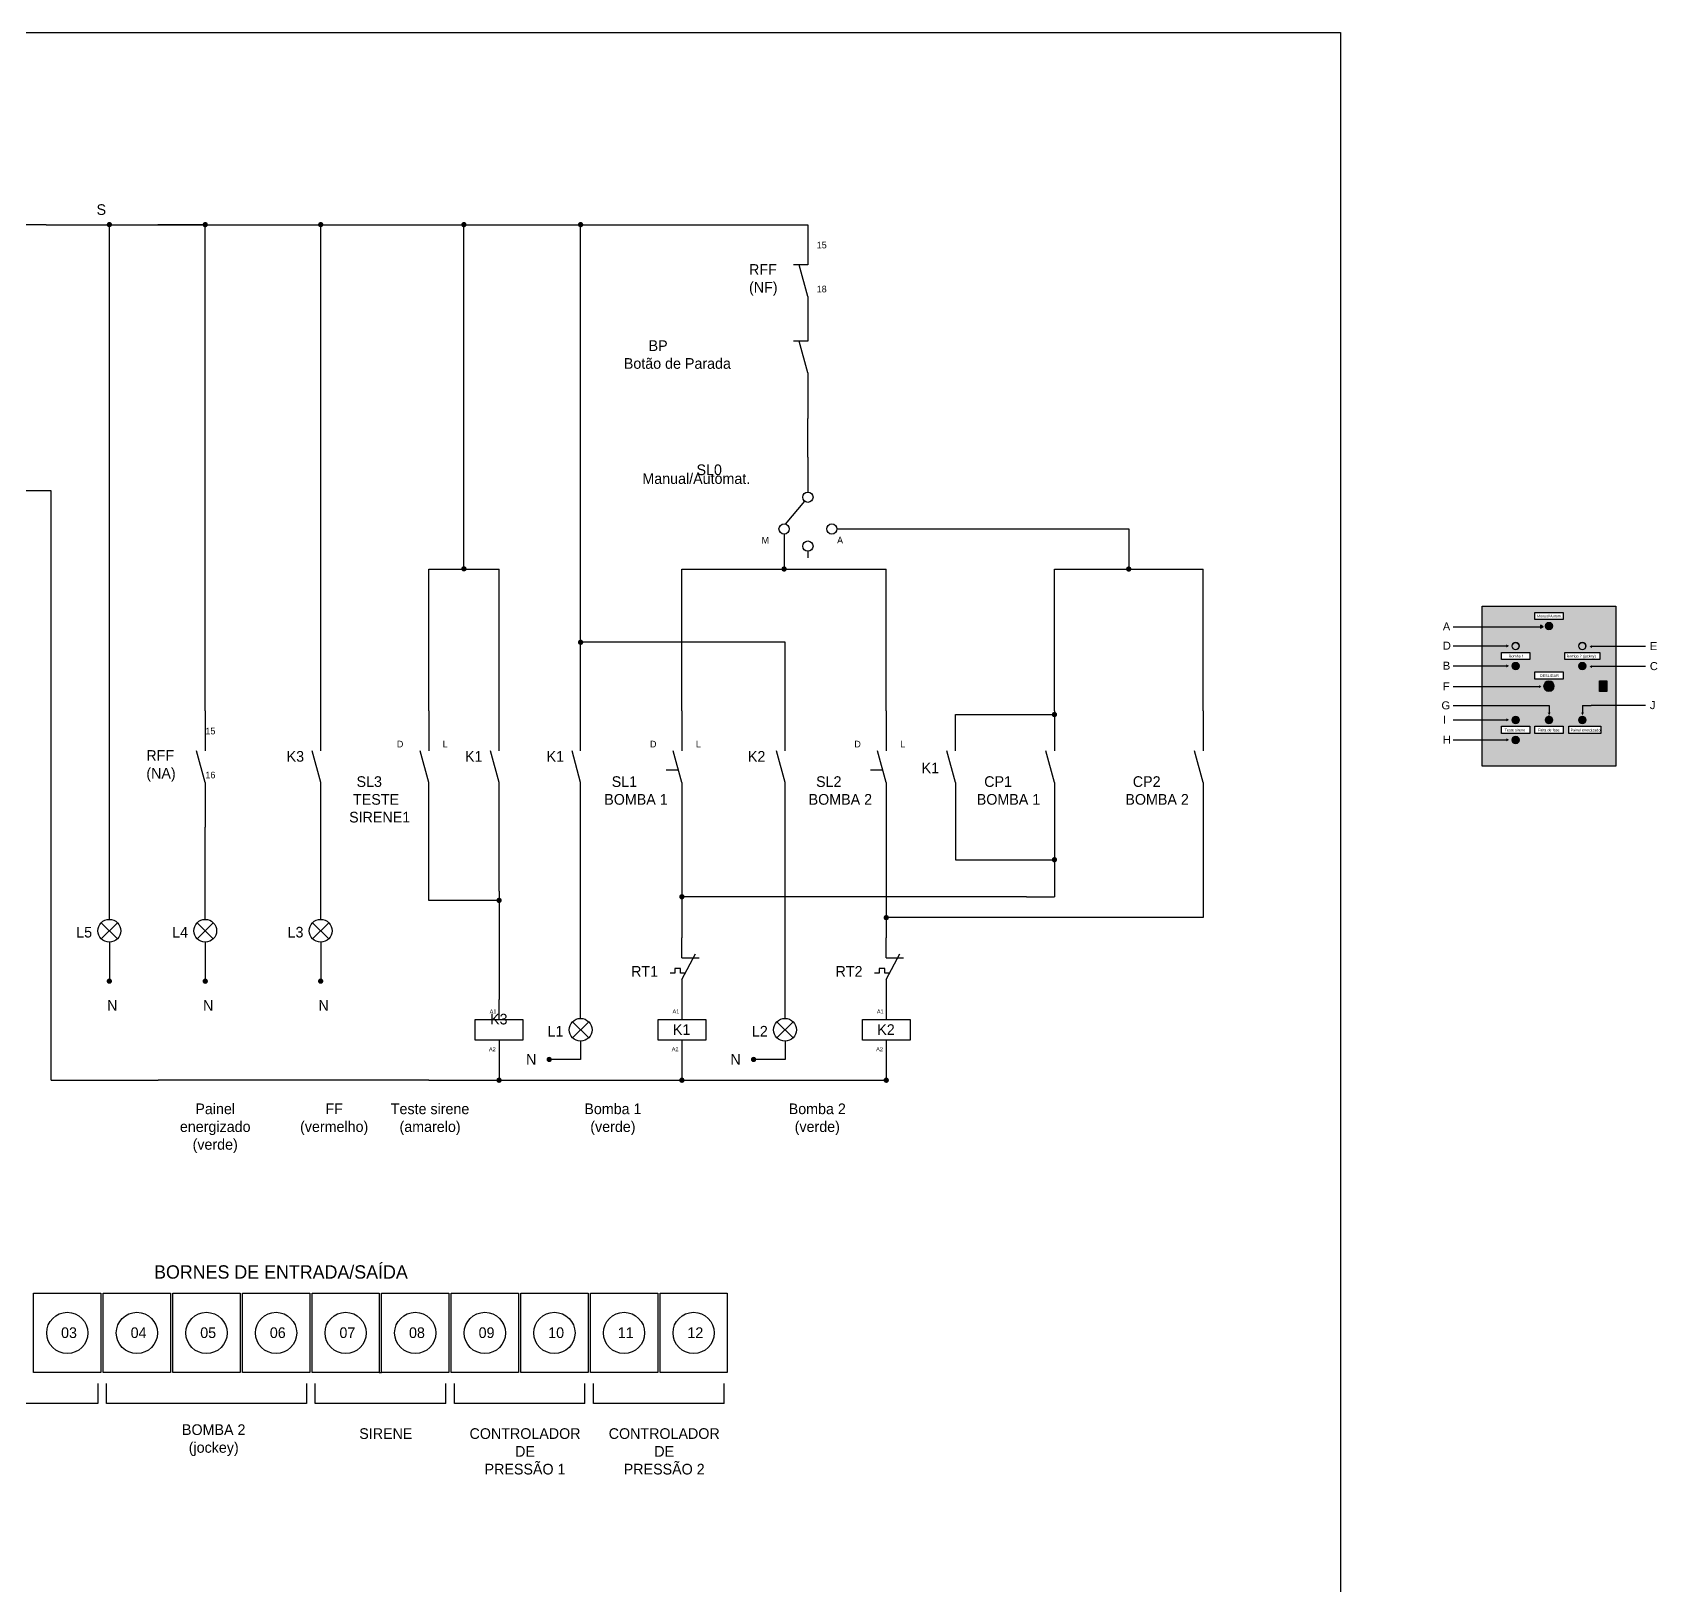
# Model space of a CAD drawing. Header units: millimetres. Extents: x 875 to 3370, y -44 to 1144.
# Drawn here: x 1224 to 1833, y 562 to 1144 of the extents above; entities that cross this region are included whole.
import ezdxf

# ---------------------------------------------------------------- set-up
doc = ezdxf.new("R2010")
doc.units = ezdxf.units.MM
doc.header["$LTSCALE"] = 0.1
doc.linetypes.add('ACAD_ISO03W100', pattern=[30, 12, -18])
doc.layers.add('Layer1', color=1, linetype='Continuous')
doc.layers.add('Layer2', color=5, linetype='Continuous')

msp = doc.modelspace()

# ---------------------------------------------------------------- hatches: boundary and pattern name
h = msp.add_hatch(color=256)
edge = h.paths.add_edge_path()
edge.add_arc((1253.13, 1072.21), 1, 0, 360)
h = msp.add_hatch(color=256)
edge = h.paths.add_edge_path()
edge.add_arc((1289.08, 1072.21), 1, 0, 360)
h = msp.add_hatch(color=256)
edge = h.paths.add_edge_path()
edge.add_arc((1332.35, 1072.21), 1, 0, 360)
h = msp.add_hatch(color=256)
edge = h.paths.add_edge_path()
edge.add_arc((1386.04, 1072.21), 1, 0, 360)
h = msp.add_hatch(color=256)
edge = h.paths.add_edge_path()
edge.add_arc((1429.79, 1072.21), 1, 0, 360)
h = msp.add_hatch(color=256)
edge = h.paths.add_edge_path()
edge.add_arc((1386.04, 943.2), 1, 0, 360)
h = msp.add_hatch(color=256)
edge = h.paths.add_edge_path()
edge.add_arc((1506.05, 943.13), 1, 0, 360)
h = msp.add_hatch(color=256)
edge = h.paths.add_edge_path()
edge.add_arc((1635.24, 943.13), 1, 0, 360)
h = msp.add_hatch(color=31)
h.dxf.hatch_style = 1
h.paths.add_polyline_path([(1767.78, 929.24), (1767.78, 869.24), (1817.78, 869.24), (1817.78, 929.24)])
h.paths.add_polyline_path([(1791.38, 921.74, -1), (1794.18, 921.74, -1)], flags=16)
h.paths.add_polyline_path([(1792.47, 922.49), (1792.32, 922.34), (1792.05, 922.61, -0.388638)], flags=0)
h.paths.add_polyline_path([(1791.97, 922.55, -0.896421), (1793.74, 921.12, -1.150132), (1793.39, 920.77, -0.879266)], flags=0)
h.paths.add_polyline_path([(1798.06, 924.17), (1787.51, 924.17), (1787.51, 926.88), (1798.06, 926.88)], flags=16)
h.paths.add_polyline_path([(1792.54, 922.39, 0.065775), (1793.39, 921.4, 0.691449)], flags=0)
h.paths.add_polyline_path([(1792.12, 921.98, -0.065775), (1793.11, 921.12, -0.691449)], flags=0)
h.paths.add_polyline_path([(1806.72, 914.24, -1), (1803.84, 914.24, -1)], flags=16)
h.paths.add_polyline_path([(1806.53, 914.24, -1), (1804.03, 914.24, -1)], flags=0)
h.paths.add_polyline_path([(1798.71, 911.88), (1811.85, 911.88), (1811.85, 909.17), (1798.71, 909.17)], flags=16)
h.paths.add_polyline_path([(1806.68, 906.74, -1), (1803.88, 906.74, -1)], flags=16)
h.paths.add_polyline_path([(1804.97, 907.49), (1804.82, 907.34), (1804.55, 907.61, -0.388638)], flags=0)
h.paths.add_polyline_path([(1804.47, 907.55, -0.896421), (1806.24, 906.12, -1.150132), (1805.89, 905.77, -0.879266)], flags=0)
h.paths.add_polyline_path([(1805.61, 906.12, -0.691449), (1804.62, 906.98, -0.065775)], flags=0)
h.paths.add_polyline_path([(1805.89, 906.4, 0.691449), (1805.04, 907.39, 0.065775)], flags=0)
h.paths.add_polyline_path([(1798.06, 904.56), (1798.06, 901.86), (1787.51, 901.86), (1787.51, 904.56)], flags=16)
h.paths.add_polyline_path([(1785.56, 911.88), (1785.56, 909.17), (1775.01, 909.17), (1775.01, 911.88)], flags=16)
h.paths.add_polyline_path([(1778.84, 914.24, -1), (1781.72, 914.24, -1)], flags=16)
h.paths.add_polyline_path([(1779.03, 914.24, -1), (1781.53, 914.24, -1)], flags=0)
h.paths.add_polyline_path([(1794.78, 899.24, -1), (1790.78, 899.24, -1)], flags=16)
h.paths.add_polyline_path([(1793.75, 899.24, -1), (1791.8, 899.24, -1)], flags=0)
h.paths.add_polyline_path([(1794.09, 899.74, -0.179234), (1794.11, 898.76), (1794.22, 898.72), (1793.51, 898.21, 0.326933), (1793.98, 899.63)], flags=0)
h.paths.add_polyline_path([(1781.68, 906.74, -1), (1778.88, 906.74, -1)], flags=16)
h.paths.add_polyline_path([(1779.97, 907.49), (1779.82, 907.34), (1779.55, 907.61, -0.388638)], flags=0)
h.paths.add_polyline_path([(1781.24, 906.12, 0.879266), (1779.47, 907.55, 0.896421), (1780.89, 905.77, 1.150132)], flags=0)
h.paths.add_polyline_path([(1780.04, 907.39, 0.065775), (1780.89, 906.4, 0.691449)], flags=0)
h.paths.add_polyline_path([(1811.68, 901.24), (1814.48, 901.24), (1814.48, 897.24), (1811.68, 897.24)], flags=16)
h.paths.add_polyline_path([(1779.62, 906.98, 0.691449), (1780.61, 906.12, 0.065775)], flags=0)
h.paths.add_polyline_path([(1812.97, 899.6), (1813.18, 899.6), (1813.18, 898.87), (1812.97, 898.87)], flags=0)
h.paths.add_polyline_path([(1794.22, 886.54, -1), (1791.34, 886.54, -1)], flags=16)
h.paths.add_polyline_path([(1806.72, 886.54, -1), (1803.84, 886.54, -1)], flags=16)
h.paths.add_polyline_path([(1794.03, 886.54, -1), (1791.53, 886.54, -1)], flags=0)
h.paths.add_polyline_path([(1806.53, 886.54, -1), (1804.03, 886.54, -1)], flags=0)
h.paths.add_polyline_path([(1798.06, 884.18), (1798.06, 881.47), (1787.51, 881.47), (1787.51, 884.18)], flags=16)
h.paths.add_polyline_path([(1800.19, 884.18), (1812.18, 884.18), (1812.18, 881.47), (1800.19, 881.47)], flags=16)
h.paths.add_polyline_path([(1781.72, 886.54, -1), (1778.84, 886.54, -1)], flags=16)
h.paths.add_polyline_path([(1781.53, 886.54, -1), (1779.03, 886.54, -1)], flags=0)
h.paths.add_polyline_path([(1785.56, 884.18), (1785.56, 881.47), (1775.01, 881.47), (1775.01, 884.18)], flags=16)
h.paths.add_polyline_path([(1781.68, 879.04, -1), (1778.88, 879.04, -1)], flags=16)
h.paths.add_polyline_path([(1779.97, 879.79), (1779.82, 879.64), (1779.55, 879.91, -0.388638)], flags=0)
h.paths.add_polyline_path([(1781.24, 878.42, -1.150132), (1780.89, 878.07, -0.879266), (1779.47, 879.85, -0.896421)], flags=0)
h.paths.add_polyline_path([(1780.89, 878.7, 0.691449), (1780.04, 879.69, 0.065775)], flags=0)
h.paths.add_polyline_path([(1780.61, 878.42, 0.065775), (1779.62, 879.28, 0.691449)], flags=0)
h.paths.add_polyline_path([(1800.53, 881.64), (1812.21, 881.64), (1812.21, 884.02), (1800.53, 884.02)], flags=24)
h.paths.add_polyline_path([(1788.34, 881.63), (1796.92, 881.63), (1796.92, 884), (1788.34, 884)], flags=8)
h.paths.add_polyline_path([(1789.04, 902.01), (1796.6, 902.01), (1796.6, 904.38), (1789.04, 904.38)], flags=8)
h.paths.add_polyline_path([(1777.42, 909.34), (1783.51, 909.34), (1783.51, 911.71), (1777.42, 911.71)], flags=8)
h.paths.add_polyline_path([(1799.1, 909.3), (1812.16, 909.3), (1812.16, 911.68), (1799.1, 911.68)], flags=24)
h.paths.add_polyline_path([(1775.89, 881.64), (1784.08, 881.64), (1784.08, 884.02), (1775.89, 884.02)], flags=8)
h.paths.add_polyline_path([(1787.89, 924.34), (1797.79, 924.34), (1797.79, 926.72), (1787.89, 926.72)], flags=8)
h = msp.add_hatch(color=31)
h.dxf.hatch_style = 1
h.paths.add_polyline_path([(1817.78, 929.24), (1767.78, 929.24), (1767.78, 869.24), (1817.78, 869.24)])
h.paths.add_polyline_path([(1798.71, 909.17), (1811.85, 909.17), (1811.85, 911.88), (1798.71, 911.88)], flags=16)
h.paths.add_polyline_path([(1803.88, 906.74, -1), (1806.68, 906.74, -1)], flags=16)
h.paths.add_polyline_path([(1803.83, 914.24, -1), (1806.73, 914.24, -1)], flags=16)
h.paths.add_polyline_path([(1803.84, 914.24, -1), (1806.72, 914.24, -1)], flags=0)
h.paths.add_polyline_path([(1804.97, 907.49), (1804.82, 907.34), (1804.55, 907.61, -0.388638)], flags=0)
h.paths.add_polyline_path([(1806.24, 906.12, 0.879266), (1804.47, 907.55, 0.896421), (1805.89, 905.77, 1.150132)], flags=0)
h.paths.add_polyline_path([(1804.03, 914.24, -1), (1806.53, 914.24, -1)], flags=0)
h.paths.add_polyline_path([(1805.04, 907.39, 0.065775), (1805.89, 906.4, 0.691449)], flags=0)
h.paths.add_polyline_path([(1804.62, 906.98, 0.691449), (1805.61, 906.12, 0.065775)], flags=0)
h.paths.add_polyline_path([(1811.68, 901.24), (1814.48, 901.24), (1814.48, 897.24), (1811.68, 897.24)], flags=16)
h.paths.add_polyline_path([(1812.97, 899.6), (1813.18, 899.6), (1813.18, 898.87), (1812.97, 898.87)], flags=0)
h.paths.add_polyline_path([(1798.06, 904.56), (1798.06, 901.86), (1787.51, 901.86), (1787.51, 904.56)], flags=16)
h.paths.add_polyline_path([(1798.06, 924.17), (1787.51, 924.17), (1787.51, 926.88), (1798.06, 926.88)], flags=16)
h.paths.add_polyline_path([(1794.78, 899.24, -1), (1790.78, 899.24, -1)], flags=16)
h.paths.add_polyline_path([(1794.09, 899.74, -0.179234), (1794.11, 898.76), (1794.22, 898.72), (1793.51, 898.21, 0.326933), (1793.98, 899.63)], flags=0)
h.paths.add_polyline_path([(1791.38, 921.74, -1), (1794.18, 921.74, -1)], flags=16)
h.paths.add_polyline_path([(1792.47, 922.49), (1792.32, 922.34), (1792.05, 922.61, -0.388638)], flags=0)
h.paths.add_polyline_path([(1791.97, 922.55, -0.896421), (1793.74, 921.12, -1.150132), (1793.39, 920.77, -0.879266)], flags=0)
h.paths.add_polyline_path([(1791.8, 899.24, -1), (1793.75, 899.24, -1)], flags=0)
h.paths.add_polyline_path([(1792.54, 922.39, 0.065775), (1793.39, 921.4, 0.691449)], flags=0)
h.paths.add_polyline_path([(1792.12, 921.98, -0.065775), (1793.11, 921.12, -0.691449)], flags=0)
h.paths.add_polyline_path([(1806.73, 886.54, -1), (1803.83, 886.54, -1)], flags=16)
h.paths.add_polyline_path([(1806.72, 886.54, -1), (1803.84, 886.54, -1)], flags=0)
h.paths.add_polyline_path([(1806.53, 886.54, -1), (1804.03, 886.54, -1)], flags=0)
h.paths.add_polyline_path([(1790.59, 921.49), (1789.58, 920.9), (1789.58, 922.07)], flags=16)
h.paths.add_polyline_path([(1812.18, 884.18), (1812.18, 881.47), (1800.19, 881.47), (1800.19, 884.18)], flags=16)
h.paths.add_polyline_path([(1785.56, 909.17), (1775.01, 909.17), (1775.01, 911.88), (1785.56, 911.88)], flags=16)
h.paths.add_polyline_path([(1794.23, 886.54, -1), (1791.33, 886.54, -1)], flags=16)
h.paths.add_polyline_path([(1794.22, 886.54, -1), (1791.34, 886.54, -1)], flags=0)
h.paths.add_polyline_path([(1794.03, 886.54, -1), (1791.53, 886.54, -1)], flags=0)
h.paths.add_polyline_path([(1798.06, 884.18), (1798.06, 881.47), (1787.51, 881.47), (1787.51, 884.18)], flags=16)
h.paths.add_polyline_path([(1778.88, 906.74, -1), (1781.68, 906.74, -1)], flags=16)
h.paths.add_polyline_path([(1778.83, 914.24, -1), (1781.73, 914.24, -1)], flags=16)
h.paths.add_polyline_path([(1778.84, 914.24, -1), (1781.72, 914.24, -1)], flags=0)
h.paths.add_polyline_path([(1779.03, 914.24, -1), (1781.53, 914.24, -1)], flags=0)
h.paths.add_polyline_path([(1779.97, 907.49), (1779.82, 907.34), (1779.55, 907.61, -0.388638)], flags=0)
h.paths.add_polyline_path([(1779.47, 907.55, -0.896421), (1781.24, 906.12, -1.150132), (1780.89, 905.77, -0.879266)], flags=0)
h.paths.add_polyline_path([(1780.04, 907.39, -0.691449), (1780.89, 906.4, -0.065775)], flags=0)
h.paths.add_polyline_path([(1779.62, 906.98, -0.065775), (1780.61, 906.12, -0.691449)], flags=0)
h.paths.add_polyline_path([(1785.56, 884.18), (1785.56, 881.47), (1775.01, 881.47), (1775.01, 884.18)], flags=16)
h.paths.add_polyline_path([(1781.73, 886.54, -1), (1778.83, 886.54, -1)], flags=16)
h.paths.add_polyline_path([(1781.72, 886.54, -1), (1778.84, 886.54, -1)], flags=0)
h.paths.add_polyline_path([(1781.53, 886.54, -1), (1779.03, 886.54, -1)], flags=0)
h.paths.add_polyline_path([(1781.68, 879.04, -1), (1778.88, 879.04, -1)], flags=16)
h.paths.add_polyline_path([(1779.97, 879.79), (1779.82, 879.64), (1779.55, 879.91, -0.388638)], flags=0)
h.paths.add_polyline_path([(1781.24, 878.42, 0.879266), (1779.47, 879.85, 0.896421), (1780.89, 878.07, 1.150132)], flags=0)
h.paths.add_polyline_path([(1780.89, 878.7, 0.691449), (1780.04, 879.69, 0.065775)], flags=0)
h.paths.add_polyline_path([(1780.61, 878.42, 0.065775), (1779.62, 879.28, 0.691449)], flags=0)
h = msp.add_hatch(color=256)
h.dxf.hatch_style = 1
h.paths.add_polyline_path([(1789.58, 922.07), (1789.58, 920.9), (1790.59, 921.49)])
h = msp.add_hatch(color=256)
h.dxf.hatch_style = 1
h.paths.add_polyline_path([(1791.38, 921.74, 0.668179), (1793.77, 920.75, -0.452525), (1793.39, 920.77, -0.896421), (1791.97, 922.55, -0.896421), (1793.74, 921.12, -0.452525), (1793.77, 920.75, 0.198912), (1794.18, 921.74, 1)])
h = msp.add_hatch(color=253)
h.dxf.hatch_style = 1
h.paths.add_polyline_path([(1792.54, 922.39, 0.065775), (1793.39, 921.4, 0.691449)], flags=17)
h.paths.add_polyline_path([(1792.47, 922.49), (1792.32, 922.34), (1792.18, 922.19), (1792.03, 922.04, -0.0939), (1793.39, 920.77, 1.162299), (1793.74, 921.12, -0.0939)])
h.paths.add_polyline_path([(1791.97, 922.55, -0.414214), (1792.11, 922.55), (1792.32, 922.34), (1792.47, 922.49, 0.481656)], flags=17)
h.paths.add_polyline_path([(1791.97, 922.4, -0.414214), (1791.97, 922.55, 0.481656), (1792.03, 922.04), (1792.18, 922.19)], flags=17)
h.paths.add_polyline_path([(1792.12, 921.98, 0.005715), (1792.03, 922.04, -0.481656), (1791.97, 922.55, 0.896399), (1793.39, 920.77, 0.022494), (1793.11, 921.12, -0.691449)])
h.paths.add_polyline_path([(1791.97, 922.55, -0.481656), (1792.47, 922.49, 0.005715), (1792.54, 922.39, -0.691449), (1793.39, 921.4, 0.022494), (1793.74, 921.12, 0.896399)])
h = msp.add_hatch(color=253)
h.dxf.hatch_style = 1
h.paths.add_polyline_path([(1792.12, 921.98, 0.691449), (1793.11, 921.12, 0.065775)])
h = msp.add_hatch(color=256)
edge = h.paths.add_edge_path()
edge.add_arc((1429.79, 915.65), 1, 0, 360)
h = msp.add_hatch(color=256)
h.dxf.hatch_style = 1
h.paths.add_polyline_path([(1776.82, 914.87), (1776.82, 913.71), (1777.83, 914.29)])
h = msp.add_hatch(color=256)
h.dxf.hatch_style = 1
h.paths.add_polyline_path([(1804.03, 914.24, -1), (1806.53, 914.24, -0.414214), (1805.28, 912.99), (1805.28, 912.8, 0.414214), (1806.72, 914.24, 1), (1803.84, 914.24, 0.414214), (1805.28, 912.8), (1805.28, 912.99, -0.414214)])
h.paths.add_polyline_path([(1781.72, 914.24), (1781.53, 914.24, -0.414214), (1780.28, 912.99), (1780.28, 912.8, 0.414214)])
h.paths.add_polyline_path([(1778.84, 914.24), (1779.03, 914.24, -1), (1781.53, 914.24), (1781.72, 914.24, 1)])
h.paths.add_polyline_path([(1779.03, 914.24), (1778.84, 914.24, 0.414214), (1780.28, 912.8), (1780.28, 912.99, -0.414214)])
h = msp.add_hatch(color=92)
h.dxf.hatch_style = 1
h.paths.add_polyline_path([(1781.53, 914.24, 1), (1779.03, 914.24, 1)])
h.paths.add_polyline_path([(1806.53, 914.24, 1), (1804.03, 914.24, 1)])
h = msp.add_hatch(color=256)
h.dxf.hatch_style = 1
h.paths.add_polyline_path([(1803.84, 914.24), (1804.03, 914.24, -1), (1806.53, 914.24), (1806.72, 914.24, 1)])
h = msp.add_hatch(color=256)
h.dxf.hatch_style = 1
h.paths.add_polyline_path([(1808.96, 914.63), (1808.96, 913.46), (1807.95, 914.05)])
h = msp.add_hatch(color=256)
h.dxf.hatch_style = 1
h.paths.add_polyline_path([(1778.88, 906.74, 0.668179), (1781.27, 905.75, -0.452525), (1780.89, 905.77, -0.896421), (1779.47, 907.55, -0.896421), (1781.24, 906.12, -0.452525), (1781.27, 905.75, 0.198912), (1781.68, 906.74, 1)])
h = msp.add_hatch(color=253)
h.dxf.hatch_style = 1
h.paths.add_polyline_path([(1780.04, 907.39, 0.065775), (1780.89, 906.4, 0.691449)], flags=17)
h.paths.add_polyline_path([(1779.97, 907.49), (1779.82, 907.34), (1779.68, 907.19), (1779.53, 907.04, -0.0939), (1780.89, 905.77, 1.162299), (1781.24, 906.12, -0.0939)])
h.paths.add_polyline_path([(1779.47, 907.55, -0.414214), (1779.61, 907.55), (1779.82, 907.34), (1779.97, 907.49, 0.481656)], flags=17)
h.paths.add_polyline_path([(1779.47, 907.4, -0.414214), (1779.47, 907.55, 0.481656), (1779.53, 907.04), (1779.68, 907.19)], flags=17)
h.paths.add_polyline_path([(1779.62, 906.98, 0.005715), (1779.53, 907.04, -0.481656), (1779.47, 907.55, 0.896399), (1780.89, 905.77, 0.022494), (1780.61, 906.12, -0.691449)])
h.paths.add_polyline_path([(1779.47, 907.55, -0.481656), (1779.97, 907.49, 0.005715), (1780.04, 907.39, -0.691449), (1780.89, 906.4, 0.022494), (1781.24, 906.12, 0.896399)])
h = msp.add_hatch(color=256)
h.dxf.hatch_style = 1
h.paths.add_polyline_path([(1803.88, 906.74, 0.668179), (1806.27, 905.75, -0.452525), (1805.89, 905.77, -0.896421), (1804.47, 907.55, -0.896421), (1806.24, 906.12, -0.452525), (1806.27, 905.75, 0.198912), (1806.68, 906.74, 1)])
h = msp.add_hatch(color=253)
h.dxf.hatch_style = 1
h.paths.add_polyline_path([(1805.04, 907.39, 0.065775), (1805.89, 906.4, 0.691449)], flags=17)
h.paths.add_polyline_path([(1804.97, 907.49), (1804.82, 907.34), (1804.68, 907.19), (1804.53, 907.04, -0.0939), (1805.89, 905.77, 1.162299), (1806.24, 906.12, -0.0939)])
h.paths.add_polyline_path([(1804.47, 907.55, -0.414214), (1804.61, 907.55), (1804.82, 907.34), (1804.97, 907.49, 0.481656)], flags=17)
h.paths.add_polyline_path([(1804.47, 907.4, -0.414214), (1804.47, 907.55, 0.481656), (1804.53, 907.04), (1804.68, 907.19)], flags=17)
h.paths.add_polyline_path([(1804.62, 906.98, 0.005715), (1804.53, 907.04, -0.481656), (1804.47, 907.55, 0.896399), (1805.89, 905.77, 0.022494), (1805.61, 906.12, -0.691449)])
h.paths.add_polyline_path([(1804.47, 907.55, -0.481656), (1804.97, 907.49, 0.005715), (1805.04, 907.39, -0.691449), (1805.89, 906.4, 0.022494), (1806.24, 906.12, 0.896399)])
h = msp.add_hatch(color=256)
h.dxf.hatch_style = 1
h.paths.add_polyline_path([(1776.82, 907.37), (1776.82, 906.21), (1777.83, 906.79)])
h = msp.add_hatch(color=253)
h.dxf.hatch_style = 1
h.paths.add_polyline_path([(1779.62, 906.98, 0.691449), (1780.61, 906.12, 0.065775)])
h = msp.add_hatch(color=253)
h.dxf.hatch_style = 1
h.paths.add_polyline_path([(1804.62, 906.98, 0.691449), (1805.61, 906.12, 0.065775)])
h = msp.add_hatch(color=256)
h.dxf.hatch_style = 1
h.paths.add_polyline_path([(1808.96, 907.13), (1808.96, 905.96), (1807.95, 906.55)])
h = msp.add_hatch(color=256)
h.dxf.hatch_style = 1
h.paths.add_polyline_path([(1788.98, 899.64), (1788.98, 898.48), (1789.99, 899.06)])
h = msp.add_hatch(color=1)
h.dxf.hatch_style = 1
h.paths.add_polyline_path([(1793.75, 899.24, 1), (1791.8, 899.24, 1)], flags=16)
h.paths.add_polyline_path([(1794.78, 899.24, 1), (1790.78, 899.24, 1)])
h = msp.add_hatch(color=1)
h.dxf.hatch_style = 1
h.paths.add_polyline_path([(1793.75, 899.24, 1), (1791.8, 899.24, 1)])
h = msp.add_hatch(color=1)
h.dxf.hatch_style = 1
h.paths.add_polyline_path([(1794.09, 899.74), (1793.98, 899.63, -0.164885), (1793.97, 898.82), (1793.85, 898.86), (1793.93, 898.51), (1794.22, 898.72), (1794.11, 898.76, 0.179234)])
h = msp.add_hatch(color=256)
h.dxf.hatch_style = 1
h.paths.add_polyline_path([(1811.68, 901.24), (1811.68, 897.24), (1814.48, 897.24), (1814.48, 901.24)])
h = msp.add_hatch(color=256)
h.dxf.hatch_style = 1
h.paths.add_polyline_path([(1813.18, 899.6), (1812.97, 899.6), (1812.97, 898.87), (1813.18, 898.87)])
h = msp.add_hatch(color=256)
h.dxf.hatch_style = 1
h.paths.add_polyline_path([(1793.43, 889.34), (1792.26, 889.34), (1792.85, 888.33)])
h = msp.add_hatch(color=256)
h.dxf.hatch_style = 1
h.paths.add_polyline_path([(1805.93, 889.34), (1804.76, 889.34), (1805.35, 888.33)])
h = msp.add_hatch(color=256)
h.dxf.hatch_style = 1
h.paths.add_polyline_path([(1776.82, 887.17), (1776.82, 886.01), (1777.83, 886.59)])
h = msp.add_hatch(color=256)
h.dxf.hatch_style = 1
h.paths.add_polyline_path([(1779.03, 886.54, -0.414214), (1780.28, 887.79), (1780.28, 887.98, 0.414214), (1778.84, 886.54, 0.414214), (1780.28, 885.1), (1780.28, 885.29, -0.414214)])
h.paths.add_polyline_path([(1780.28, 887.98), (1780.28, 887.79, -0.414214), (1781.53, 886.54, -0.414214), (1780.28, 885.29), (1780.28, 885.1, 0.414214), (1781.72, 886.54, 0.414214)])
h = msp.add_hatch(color=2)
h.dxf.hatch_style = 1
h.paths.add_polyline_path([(1781.53, 886.54, 1), (1779.03, 886.54, 1)])
h = msp.add_hatch(color=256)
h.dxf.hatch_style = 1
h.paths.add_polyline_path([(1791.53, 886.54, -0.414214), (1792.78, 887.79), (1792.78, 887.98, 0.414214), (1791.34, 886.54, 0.414214), (1792.78, 885.1), (1792.78, 885.29, -0.414214)])
h.paths.add_polyline_path([(1792.78, 887.98), (1792.78, 887.79, -0.414214), (1794.03, 886.54, -0.414214), (1792.78, 885.29), (1792.78, 885.1, 0.414214), (1794.22, 886.54, 0.414214)])
h = msp.add_hatch(color=1)
h.dxf.hatch_style = 1
h.paths.add_polyline_path([(1794.03, 886.54, 0.414214), (1792.78, 887.79), (1792.78, 885.29, 0.414214)])
h.paths.add_polyline_path([(1792.78, 887.79, 0.414214), (1791.53, 886.54, 0.414214), (1792.78, 885.29)])
h = msp.add_hatch(color=256)
h.dxf.hatch_style = 1
h.paths.add_polyline_path([(1804.03, 886.54, -0.414214), (1805.28, 887.79), (1805.28, 887.98, 0.414214), (1803.84, 886.54, 0.414214), (1805.28, 885.1), (1805.28, 885.29, -0.414214)])
h.paths.add_polyline_path([(1805.28, 887.98), (1805.28, 887.79, -0.414214), (1806.53, 886.54, -0.414214), (1805.28, 885.29), (1805.28, 885.1, 0.414214), (1806.72, 886.54, 0.414214)])
h = msp.add_hatch(color=92)
h.dxf.hatch_style = 1
h.paths.add_polyline_path([(1806.53, 886.54, 1), (1804.03, 886.54, 1)])
h = msp.add_hatch(color=256)
h.dxf.hatch_style = 1
h.paths.add_polyline_path([(1776.82, 879.67), (1776.82, 878.51), (1777.83, 879.09)])
h = msp.add_hatch(color=256)
h.dxf.hatch_style = 1
h.paths.add_polyline_path([(1778.88, 879.04, 0.668179), (1781.27, 878.05, -0.452525), (1780.89, 878.07, -0.896421), (1779.47, 879.85, -0.896421), (1781.24, 878.42, -0.452525), (1781.27, 878.05, 0.198912), (1781.68, 879.04, 1)])
h = msp.add_hatch(color=253)
h.dxf.hatch_style = 1
h.paths.add_polyline_path([(1780.04, 879.69, 0.065775), (1780.89, 878.7, 0.691449)], flags=17)
h.paths.add_polyline_path([(1779.97, 879.79), (1779.82, 879.64), (1779.68, 879.49), (1779.53, 879.34, -0.0939), (1780.89, 878.07, 1.162299), (1781.24, 878.42, -0.0939)])
h.paths.add_polyline_path([(1779.47, 879.85, -0.414214), (1779.61, 879.85), (1779.82, 879.64), (1779.97, 879.79, 0.481656)], flags=17)
h.paths.add_polyline_path([(1779.47, 879.7, -0.414214), (1779.47, 879.85, 0.481656), (1779.53, 879.34), (1779.68, 879.49)], flags=17)
h.paths.add_polyline_path([(1779.62, 879.28, 0.005715), (1779.53, 879.34, -0.481656), (1779.47, 879.85, 0.896399), (1780.89, 878.07, 0.022494), (1780.61, 878.42, -0.691449)])
h.paths.add_polyline_path([(1779.47, 879.85, -0.481656), (1779.97, 879.79, 0.005715), (1780.04, 879.69, -0.691449), (1780.89, 878.7, 0.022494), (1781.24, 878.42, 0.896399)])
h = msp.add_hatch(color=253)
h.dxf.hatch_style = 1
h.paths.add_polyline_path([(1780.61, 878.42, 0.065775), (1779.62, 879.28, 0.691449)])
h = msp.add_hatch(color=256)
edge = h.paths.add_edge_path()
edge.add_arc((1399.21, 818.93), 1, 0, 360)
h = msp.add_hatch(color=256)
edge = h.paths.add_edge_path()
edge.add_arc((1467.75, 820.28), 1, 0, 360)
h = msp.add_hatch(color=256)
edge = h.paths.add_edge_path()
edge.add_arc((1467.75, 820.28), 1, 0, 360)
h = msp.add_hatch(color=256)
edge = h.paths.add_edge_path()
edge.add_arc((1544.36, 812.45), 1, 0, 360)
h = msp.add_hatch(color=256)
edge = h.paths.add_edge_path()
edge.add_arc((1544.36, 812.45), 1, 0, 360)
h = msp.add_hatch(color=256)
edge = h.paths.add_edge_path()
edge.add_arc((1253.13, 788.63), 1, 0, 360)
h = msp.add_hatch(color=256)
edge = h.paths.add_edge_path()
edge.add_arc((1289.08, 788.63), 1, 0, 360)
h = msp.add_hatch(color=256)
edge = h.paths.add_edge_path()
edge.add_arc((1332.35, 788.63), 1, 0, 360)
h = msp.add_hatch(color=256)
edge = h.paths.add_edge_path()
edge.add_arc((1418.01, 759.29), 1, 0, 360)
h = msp.add_hatch(color=256)
edge = h.paths.add_edge_path()
edge.add_arc((1494.63, 759.29), 1, 0, 360)
h = msp.add_hatch(color=256)
edge = h.paths.add_edge_path()
edge.add_arc((1399.21, 751.51), 1, 0, 360)
h = msp.add_hatch(color=256)
edge = h.paths.add_edge_path()
edge.add_arc((1467.75, 751.51), 1, 0, 360)
h = msp.add_hatch(color=256)
edge = h.paths.add_edge_path()
edge.add_arc((1544.36, 751.51), 1, 0, 360)
at = {"layer": 'Layer1'}
h = msp.add_hatch(color=256, dxfattribs=at)
edge = h.paths.add_edge_path()
edge.add_arc((1607.39, 888.57), 1, 0, 360)
h = msp.add_hatch(color=256, dxfattribs=at)
edge = h.paths.add_edge_path()
edge.add_arc((1607.39, 834.17), 1, 0, 360)

# ---------------------------------------------------------------- linework, layer by layer
for p, q in [((1229.45, 1072.14), (1157.38, 1072.14)), ((1253.13, 811.8), (1253.13, 1072.14)), ((1289.08, 1072.14), (1271.25, 1072.14)), ((1289.08, 889.97), (1289.08, 1072.14)), ((1319.09, 1072.14), (1336.91, 1072.14)), ((1332.35, 874.97), (1332.35, 1072.14)), ((1336.91, 1072.14), (1374.81, 1072.14)), ((1374.81, 1072.14), (1409.25, 1072.14)), ((1386.04, 943.13), (1386.04, 1072.14)), ((1409.25, 1072.14), (1455.39, 1072.14)), ((1429.79, 874.97), (1429.79, 1072.14)), ((1455.39, 1072.14), (1515, 1072.14)), ((1515, 1072.14), (1515, 1057.14)), ((1515, 1057.14), (1509.54, 1057.14)), ((1515, 1045.23), (1511.77, 1057.14)), ((1515, 1045.23), (1515, 1028.57)), ((1515, 1028.57), (1509.54, 1028.57)), ((1515, 1016.67), (1511.77, 1028.57)), ((1515, 1016.67), (1515, 999.5)), ((1515, 985.03), (1515, 999.5)), ((1515, 985.03), (1515, 971.96)), ((1231.3, 972.44), (1079.73, 972.44)), ((1231.3, 751.51), (1231.3, 972.44)), ((1513.76, 968.56), (1506.52, 959.99)), ((1525.88, 958.13), (1557.98, 958.13)), ((1557.98, 958.13), (1635.24, 958.13)), ((1635.24, 958.13), (1635.24, 956.2)), ((1506.05, 956.2), (1506.05, 943.13)), ((1635.24, 956.2), (1635.24, 943.13)), ((1372.86, 889.97), (1372.86, 943.13)), ((1372.86, 943.13), (1399.21, 943.13)), ((1399.21, 874.97), (1399.21, 943.13)), ((1467.75, 943.13), (1544.36, 943.13)), ((1467.75, 889.97), (1467.75, 943.13)), ((1544.36, 889.97), (1544.36, 943.13)), ((1607.39, 943.13), (1663.09, 943.13)), ((1607.39, 889.97), (1607.39, 943.13)), ((1663.09, 889.97), (1663.09, 943.13)), ((1756.87, 921.49), (1789.92, 921.49)), ((1506.41, 915.65), (1429.79, 915.65)), ((1506.41, 874.97), (1506.41, 915.65)), ((1756.87, 914.29), (1777.15, 914.29)), ((1828.91, 914.05), (1808.62, 914.05)), ((1756.87, 906.79), (1777.15, 906.79)), ((1828.91, 906.55), (1808.62, 906.55)), ((1756.87, 899.06), (1789.32, 899.06)), ((1289.08, 889.97), (1289.08, 874.97)), ((1372.86, 889.97), (1372.86, 874.97)), ((1467.75, 889.97), (1467.75, 874.97)), ((1544.36, 889.97), (1544.36, 874.97)), ((1607.39, 889.97), (1607.39, 874.97)), ((1663.09, 889.97), (1663.09, 874.97)), ((1756.87, 891.92), (1792.85, 891.92)), ((1792.85, 891.92), (1792.85, 889.24)), ((1805.35, 891.92), (1805.35, 889.24)), ((1805.35, 891.92), (1808.62, 891.92)), ((1828.91, 891.92), (1808.62, 891.92)), ((1756.87, 886.59), (1777.15, 886.59)), ((1756.87, 879.09), (1777.15, 879.09)), ((1289.08, 863.07), (1285.84, 874.97)), ((1332.35, 863.07), (1329.12, 874.97)), ((1372.86, 863.07), (1369.63, 874.97)), ((1399.21, 863.07), (1395.98, 874.97)), ((1429.79, 863.07), (1426.56, 874.97)), ((1467.75, 863.07), (1464.51, 874.97)), ((1506.41, 863.07), (1503.17, 874.97)), ((1544.36, 863.07), (1541.12, 874.97)), ((1607.39, 863.07), (1604.15, 874.97)), ((1663.09, 863.07), (1659.85, 874.97)), ((1466.49, 867.7), (1461.88, 867.7)), ((1543.1, 867.7), (1538.49, 867.7)), ((1289.08, 863.07), (1289.08, 846.41)), ((1332.35, 822.4), (1332.35, 863.07)), ((1372.86, 834.31), (1372.86, 863.07)), ((1399.21, 822.4), (1399.21, 863.07)), ((1429.79, 822.4), (1429.79, 863.07)), ((1467.75, 863.07), (1467.75, 848.07)), ((1506.41, 822.4), (1506.41, 863.07)), ((1544.36, 863.07), (1544.36, 848.07)), ((1607.39, 863.07), (1607.39, 848.07)), ((1663.09, 863.07), (1663.09, 848.07)), ((1467.75, 848.07), (1467.75, 804.83)), ((1544.36, 848.07), (1544.36, 804.83)), ((1607.39, 848.07), (1607.39, 820.28)), ((1663.09, 848.07), (1663.09, 812.45)), ((1289.08, 811.8), (1289.08, 846.41)), ((1372.86, 818.86), (1372.86, 834.31)), ((1332.35, 811.8), (1332.35, 822.4)), ((1399.21, 822.4), (1399.21, 781.74)), ((1429.79, 774.68), (1429.79, 822.4)), ((1506.41, 774.68), (1506.41, 822.4)), ((1399.21, 818.86), (1372.86, 818.86)), ((1557.98, 820.28), (1467.75, 820.28)), ((1596.93, 820.28), (1557.98, 820.28)), ((1596.93, 820.28), (1607.39, 820.28)), ((1250.11, 810.55), (1256.15, 804.51)), ((1250.11, 804.51), (1256.15, 810.55)), ((1286.06, 810.55), (1292.1, 804.51)), ((1286.06, 804.51), (1292.1, 810.55)), ((1329.33, 810.55), (1335.37, 804.51)), ((1329.33, 804.51), (1335.37, 810.55)), ((1557.98, 812.45), (1544.36, 812.45)), ((1663.09, 812.45), (1557.98, 812.45)), ((1467.75, 797.33), (1467.75, 804.83)), ((1544.36, 797.33), (1544.36, 804.83)), ((1467.75, 789.31), (1472.8, 798.89)), ((1544.36, 789.31), (1549.42, 798.89)), ((1467.75, 797.33), (1474.17, 797.33)), ((1544.36, 797.33), (1550.79, 797.33)), ((1467.75, 789.31), (1467.75, 774.31)), ((1544.36, 789.31), (1544.36, 774.31)), ((1399.21, 774.31), (1399.21, 781.74)), ((1426.77, 773.43), (1432.81, 767.39)), ((1426.77, 767.39), (1432.81, 773.43)), ((1503.39, 773.43), (1509.43, 767.39)), ((1503.39, 767.39), (1509.43, 773.43)), ((1399.21, 766.51), (1399.21, 751.51)), ((1429.79, 766.14), (1429.79, 759.29)), ((1467.75, 766.51), (1467.75, 751.51)), ((1506.41, 766.14), (1506.41, 759.29)), ((1544.36, 766.51), (1544.36, 751.51)), ((1429.79, 759.29), (1418.01, 759.29)), ((1506.41, 759.29), (1494.63, 759.29)), ((1231.3, 751.51), (1271.4, 751.51)), ((1372.86, 751.51), (1271.4, 751.51)), ((1372.86, 751.51), (1399.21, 751.51)), ((1399.21, 751.51), (1544.36, 751.51)), ((1354.32, 641.95), (1355.2, 641.95)), ((1248.8, 637.88), (1248.8, 630.35)), ((1252.02, 630.35), (1252.02, 637.88)), ((1327.06, 637.88), (1327.06, 630.35)), ((1330.28, 630.35), (1330.28, 637.88)), ((1379.24, 630.35), (1379.24, 637.88)), ((1382.45, 630.35), (1382.45, 637.88)), ((1431.41, 630.35), (1431.41, 637.88)), ((1434.63, 630.35), (1434.63, 637.88)), ((1483.58, 630.35), (1483.58, 637.88)), ((1248.8, 630.35), (1173.76, 630.35)), ((1327.06, 630.35), (1252.02, 630.35)), ((1379.24, 630.35), (1330.28, 630.35)), ((1431.41, 630.35), (1382.45, 630.35)), ((1483.58, 630.35), (1434.63, 630.35))]:
    msp.add_line(p, q)
at = {"color": 7, "linetype": 'Continuous', "lineweight": 15}
for p, q in [((1791.97, 922.4), (1792.18, 922.19)), ((1792.18, 922.19), (1792.03, 922.04)), ((1792.32, 922.34), (1792.11, 922.55)), ((1792.18, 922.19), (1792.32, 922.34)), ((1792.47, 922.49), (1792.32, 922.34)), ((1779.47, 907.4), (1779.68, 907.19)), ((1779.68, 907.19), (1779.53, 907.04)), ((1779.82, 907.34), (1779.61, 907.55)), ((1779.68, 907.19), (1779.82, 907.34)), ((1779.97, 907.49), (1779.82, 907.34)), ((1804.47, 907.4), (1804.68, 907.19)), ((1804.68, 907.19), (1804.53, 907.04)), ((1804.82, 907.34), (1804.61, 907.55)), ((1804.68, 907.19), (1804.82, 907.34)), ((1804.97, 907.49), (1804.82, 907.34)), ((1793.85, 898.86), (1793.97, 898.82)), ((1793.93, 898.51), (1793.85, 898.86)), ((1794.22, 898.72), (1793.93, 898.51)), ((1793.98, 899.63), (1794.09, 899.74)), ((1794.11, 898.76), (1794.22, 898.72)), ((1779.47, 879.7), (1779.68, 879.49)), ((1779.68, 879.49), (1779.53, 879.34)), ((1779.82, 879.64), (1779.61, 879.85)), ((1779.68, 879.49), (1779.82, 879.64)), ((1779.97, 879.79), (1779.82, 879.64))]:
    msp.add_line(p, q, dxfattribs=at)
for points in [[(874.59, 1144.23), (1714.59, 1144.23), (1714.59, 550.23), (874.59, 550.23)], [(1767.78, 929.24), (1817.78, 929.24), (1817.78, 869.24), (1767.78, 869.24)], [(1787.51, 926.88), (1798.06, 926.88), (1798.06, 924.17), (1787.51, 924.17)], [(1790.59, 921.49), (1789.58, 922.07), (1789.58, 920.9)], [(1775.01, 911.88), (1785.56, 911.88), (1785.56, 909.17), (1775.01, 909.17)], [(1798.71, 911.88), (1811.85, 911.88), (1811.85, 909.17), (1798.71, 909.17)], [(1787.51, 904.56), (1798.06, 904.56), (1798.06, 901.86), (1787.51, 901.86)], [(1811.68, 901.24), (1814.48, 901.24), (1814.48, 897.24), (1811.68, 897.24)], [(1812.97, 899.6), (1813.18, 899.6), (1813.18, 898.87), (1812.97, 898.87)], [(1775.01, 884.18), (1785.56, 884.18), (1785.56, 881.47), (1775.01, 881.47)], [(1787.51, 884.18), (1798.06, 884.18), (1798.06, 881.47), (1787.51, 881.47)], [(1800.19, 884.18), (1812.18, 884.18), (1812.18, 881.47), (1800.19, 881.47)], [(1390.27, 774.31), (1408.16, 774.31), (1408.16, 766.51), (1390.27, 766.51)], [(1458.8, 774.31), (1476.69, 774.31), (1476.69, 766.51), (1458.8, 766.51)], [(1535.41, 774.31), (1553.3, 774.31), (1553.3, 766.51), (1535.41, 766.51)], [(1224.76, 671.63), (1249.97, 671.63), (1249.97, 641.95), (1224.76, 641.95)], [(1250.85, 671.63), (1276.06, 671.63), (1276.06, 641.95), (1250.85, 641.95)], [(1276.94, 671.63), (1302.14, 671.63), (1302.14, 641.95), (1276.94, 641.95)], [(1303.02, 671.63), (1328.23, 671.63), (1328.23, 641.95), (1303.02, 641.95)], [(1329.11, 671.63), (1354.32, 671.63), (1354.32, 641.95), (1329.11, 641.95)], [(1355.2, 671.63), (1380.4, 671.63), (1380.4, 641.95), (1355.2, 641.95)], [(1381.28, 671.63), (1406.49, 671.63), (1406.49, 641.95), (1381.28, 641.95)], [(1407.37, 671.63), (1432.58, 671.63), (1432.58, 641.95), (1407.37, 641.95)], [(1433.46, 671.63), (1458.67, 671.63), (1458.67, 641.95), (1433.46, 641.95)], [(1459.55, 671.63), (1484.75, 671.63), (1484.75, 641.95), (1459.55, 641.95)]]:
    msp.add_lwpolyline(points, close=True)
for points in [[(1229.45, 1072.14), (1319.09, 1072.14)], [(1253.13, 803.26), (1253.13, 788.63)], [(1289.08, 803.26), (1289.08, 788.63)], [(1332.35, 803.26), (1332.35, 788.63)], [(1468.95, 791.6), (1467.19, 791.6), (1467.19, 793.44), (1465.1, 793.44), (1465.1, 791.6), (1463.34, 791.6)], [(1545.57, 791.6), (1543.8, 791.6), (1543.8, 793.44), (1541.71, 793.44), (1541.71, 791.6), (1539.95, 791.6)]]:
    msp.add_lwpolyline(points)
for centre, radius in [((1515, 970.03), 1.92), ((1506.05, 958.13), 1.92), ((1523.95, 958.13), 1.92), ((1515, 951.72), 1.92), ((1813.08, 899.24), 0.75), ((1253.13, 807.53), 4.27), ((1289.08, 807.53), 4.27), ((1332.35, 807.53), 4.27), ((1429.79, 770.41), 4.27), ((1506.41, 770.41), 4.27), ((1237.37, 656.79), 7.73), ((1263.45, 656.79), 7.73), ((1289.54, 656.79), 7.73), ((1315.63, 656.79), 7.73), ((1341.71, 656.79), 7.73), ((1367.8, 656.79), 7.73), ((1393.89, 656.79), 7.73), ((1419.97, 656.79), 7.73), ((1446.06, 656.79), 7.73), ((1472.15, 656.79), 7.73)]:
    msp.add_circle(centre, radius)
for centre, radius in [((1792.78, 921.74), 1.4), ((1780.28, 914.24), 1.45), ((1780.28, 914.24), 1.44), ((1780.28, 914.24), 1.25), ((1805.28, 914.24), 1.45), ((1805.28, 914.24), 1.44), ((1805.28, 914.24), 1.25), ((1780.28, 906.74), 1.4), ((1805.28, 906.74), 1.4), ((1792.78, 899.24), 2), ((1792.78, 899.24), 0.975), ((1780.28, 886.54), 1.45), ((1780.28, 886.54), 1.44), ((1780.28, 886.54), 1.25), ((1792.78, 886.54), 1.45), ((1792.78, 886.54), 1.44), ((1792.78, 886.54), 1.25), ((1805.28, 886.54), 1.45), ((1805.28, 886.54), 1.44), ((1805.28, 886.54), 1.25), ((1780.28, 879.04), 1.4)]:
    msp.add_circle(centre, radius, dxfattribs=at)
for centre, radius, start, end in [((1792.78, 921.74), 1.15, 135, 302.49492), ((1792.2, 922.32), 0.325, 135, 237.87234), ((1792.04, 922.47), 0.1, 45, 225), ((1792.78, 921.74), 1.15, 327.50508, 135), ((1792.2, 922.32), 0.325, 32.12766, 135), ((1789.37, 917.81), 5, 36.41503, 57.87234), ((1792.78, 921.74), 0.7, 159.71247, 298.35998), ((1796.71, 925.15), 5, 212.12766, 233.58497), ((1792.78, 921.74), 0.7, 331.64002, 110.28753), ((1793.59, 920.92), 0.25, 216.41503, 53.58497), ((1780.28, 906.74), 1.15, 327.50508, 135), ((1779.7, 907.32), 0.325, 32.12766, 135), ((1805.28, 906.74), 1.15, 327.50508, 135), ((1804.7, 907.32), 0.325, 32.12766, 135), ((1780.28, 906.74), 1.15, 135, 302.49492), ((1779.7, 907.32), 0.325, 135, 237.87234), ((1779.54, 907.47), 0.1, 45, 225), ((1776.87, 902.81), 5, 36.41503, 57.87234), ((1780.28, 906.74), 0.7, 159.71247, 298.35998), ((1784.21, 910.15), 5, 212.12766, 233.58497), ((1780.28, 906.74), 0.7, 331.64002, 110.28753), ((1781.09, 905.92), 0.25, 216.41503, 53.58497), ((1805.28, 906.74), 1.15, 135, 302.49492), ((1804.7, 907.32), 0.325, 135, 237.87234), ((1804.54, 907.47), 0.1, 45, 225), ((1801.87, 902.81), 5, 36.41503, 57.87234), ((1805.28, 906.74), 0.7, 159.71247, 298.35998), ((1809.21, 910.15), 5, 212.12766, 233.58497), ((1805.28, 906.74), 0.7, 331.64002, 110.28753), ((1806.09, 905.92), 0.25, 216.41503, 53.58497), ((1792.78, 899.24), 1.26, 340.58656, 18.03833), ((1792.78, 899.24), 1.41, 340.45096, 21.09689), ((1780.28, 879.04), 1.15, 135, 302.49492), ((1779.7, 879.62), 0.325, 135, 237.87234), ((1779.54, 879.77), 0.1, 45, 225), ((1780.28, 879.04), 1.15, 327.50508, 135), ((1779.7, 879.62), 0.325, 32.12766, 135), ((1776.87, 875.11), 5, 36.41503, 57.87234), ((1780.28, 879.04), 0.7, 159.71247, 298.35998), ((1784.21, 882.45), 5, 212.12766, 233.58497), ((1780.28, 879.04), 0.7, 331.64002, 110.28753), ((1781.09, 878.22), 0.25, 216.41503, 53.58497)]:
    msp.add_arc(centre, radius, start, end, dxfattribs=at)
msp.add_point((1792.78, 887.99))
at = {"layer": 'Layer1'}
for p, q in [((1570.28, 874.97), (1570.28, 888.57)), ((1570.28, 888.57), (1607.39, 888.57)), ((1570.28, 863.07), (1567.04, 874.97)), ((1570.28, 863.07), (1570.28, 834.17)), ((1570.28, 834.17), (1607.39, 834.17))]:
    msp.add_line(p, q, dxfattribs=at)
at = {"layer": 'Layer2'}
msp.add_line((1515, 949.8), (1515, 947.31), dxfattribs=at)

# ---------------------------------------------------------------- texts
at = {"linetype": 'ACAD_ISO03W100'}
for s, insert, char_height, width, attachment_point in [('S', (1248.34, 1079.86), 4, 15.9575, 1), (' {\\H0.625x;15}', (1516.83, 1065.82), 4, 24.8822, 1), (' RFF\\P (NF)', (1491.43, 1057.41), 4, 24.8822, 1), (' {\\H0.625x;18}', (1516.83, 1049.32), 4, 24.8822, 1), ('          {\\H1.6x;BP\\PBotão de Parada}', (1445.99, 1028.85), 2.5, 61.361, 1), (' {\\H1.6x;SL0}', (1472.3, 982.32), 2.5, 17.1615, 1), (' {\\H1.6x;Manual/Automat.}', (1452.93, 979.03), 2.5, 12.2722, 1), (' M', (1496.69, 955.18), 2.5, 9.0429, 1), (' A', (1525, 955.2), 2.5, 9.0429, 1), (' {\\H0.625x;15}', (1287.67, 883.65), 4, 24.8822, 1), (' D', (1359.99, 878.76), 2.5, 9.0429, 1), (' L', (1377.18, 878.77), 2.5, 9.0429, 1), (' D', (1454.87, 878.76), 2.5, 9.0429, 1), (' L', (1472.07, 878.77), 2.5, 9.0429, 1), (' D', (1531.49, 878.76), 2.5, 9.0429, 1), (' L', (1548.68, 878.77), 2.5, 9.0429, 1), (' RFF\\P (NA)', (1265.51, 875.24), 4, 24.8822, 1), (' {\\H1.6x;K3}', (1318.66, 874.9), 2.5, 9.0429, 1), (' {\\H1.6x;K1}', (1385.52, 874.9), 2.5, 9.0429, 1), (' {\\H1.6x;K1}', (1416.11, 874.9), 2.5, 9.0429, 1), (' {\\H1.6x;K2}', (1491.57, 874.9), 2.5, 9.0429, 1), (' {\\H0.625x;16}', (1287.67, 867.15), 4, 24.8822, 1), ('   {\\H1.6x;SL3\\P TESTE SIRENE1}', (1343.01, 865.45), 2.5, 27.3654, 1), ('   {\\H1.6x;SL1\\PBOMBA 1}', (1438.65, 865.45), 2.5, 27.3654, 1), ('   {\\H1.6x;SL2\\PBOMBA 2}', (1515.26, 865.45), 2.5, 27.3654, 1), ('   {\\H1.6x;CP1\\PBOMBA 1}', (1578.29, 865.45), 2.5, 27.3654, 1), ('   {\\H1.6x;CP2\\PBOMBA 2}', (1633.99, 865.45), 2.5, 27.3654, 1), ('L5', (1240.72, 809), 4, 9.0429, 1), ('L4', (1276.67, 809), 4, 9.0429, 1), ('L3', (1319.95, 809), 4, 9.0429, 1), (' {\\H1.6x;RT1}', (1447.79, 794.31), 2.5, 16.9683, 1), (' {\\H1.6x;RT2}', (1524.41, 794.31), 2.5, 16.9683, 1), ('N', (1252.31, 781.52), 4, 15.9575, 1), ('N', (1288.26, 781.52), 4, 15.9575, 1), ('N', (1331.53, 781.52), 4, 15.9575, 1), ('A1', (1395.69, 778.04), 1.5, 12.2722, 1), (' {\\H1.6x;K3}', (1394.91, 776.41), 2.5, 9.0429, 1), ('A1', (1464.23, 778.04), 1.5, 12.2722, 1), ('A1', (1540.84, 778.04), 1.5, 12.2722, 1), ('L1', (1417.39, 771.87), 4, 9.0429, 1), (' {\\H1.6x;K1}', (1463.45, 772.49), 2.5, 9.0429, 1), ('L2', (1494, 771.87), 4, 9.0429, 1), (' {\\H1.6x;K2}', (1540.06, 772.49), 2.5, 14.0606, 1), ('A2', (1395.42, 763.87), 1.5, 12.2722, 1), ('A2', (1463.95, 763.87), 1.5, 12.2722, 1), ('A2', (1540.56, 763.87), 1.5, 12.2722, 1), ('N', (1409.35, 761.29), 4, 15.9575, 1), ('N', (1485.96, 761.29), 4, 15.9575, 1), ('Painel energizado\\P(verde)', (1292.81, 742.79), 4, 27.9353, 2), ('FF\\P(vermelho)', (1337.4, 742.79), 4, 27.9353, 2), ('Teste sirene\\P(amarelo)', (1373.35, 742.79), 4, 27.9353, 2), ('Bomba 1\\P(verde)', (1441.89, 742.79), 4, 27.9353, 2), ('Bomba 2\\P(verde)', (1518.5, 742.79), 4, 27.9353, 2), ('BORNES DE ENTRADA/SAÍDA', (1317.45, 682.13), 5, 187.1724, 2), ('03', (1235.03, 658.88), 4, 9.0429, 1), ('04', (1261.12, 658.88), 4, 9.0429, 1), ('05', (1287.2, 658.88), 4, 9.0429, 1), ('06', (1313.29, 658.88), 4, 9.0429, 1), ('07', (1339.38, 658.88), 4, 9.0429, 1), ('08', (1365.46, 658.88), 4, 9.0429, 1), ('09', (1391.55, 658.88), 4, 9.0429, 1), ('10', (1417.64, 658.88), 4, 9.0429, 1), ('11', (1443.72, 658.88), 4, 9.0429, 1), ('12', (1469.81, 658.88), 4, 9.0429, 1), ('BOMBA 2\\P(jockey)', (1292.25, 622.53), 4, 27.9353, 2), ('SIRENE', (1356.77, 621.06), 4, 27.9353, 2), ('CONTROLADOR\\PDE\\PPRESSÃO 1', (1408.95, 621.06), 4, 40.3759, 2), ('CONTROLADOR\\PDE\\PPRESSÃO 2', (1461.12, 621.06), 4, 40.3759, 2)]:
    msp.add_mtext(s, dxfattribs=dict(at, insert=insert, char_height=char_height, width=width, attachment_point=attachment_point))
at = {"attachment_point": 1}
for s, insert, char_height in [('{\\f@Arial Unicode MS|b0|i0|c0|p34;Manual/Autom.}', (1788.25, 925.97), 1), ('{\\f@Arial Unicode MS|b0|i0|c0|p34;A }', (1752.98, 923.09), 3), ('{\\f@Arial Unicode MS|b0|i0|c0|p34;D }', (1752.98, 915.9), 3), ('{\\f@Arial Unicode MS|b0|i0|c0|p34;E }', (1830.59, 915.74), 3), ('{\\f@Arial Unicode MS|b0|i0|c0|p34;B }', (1752.98, 908.4), 3), ('{\\f@Arial Unicode MS|b0|i0|c0|p34;Bomba 1}', (1777.77, 910.97), 1), ('{\\f@Arial Unicode MS|b0|i0|c0|p34;Bomba 2 (jockey)}', (1799.45, 910.97), 1), ('{\\f@Arial Unicode MS|b0|i0|c0|p34;C }', (1830.59, 908.24), 3), ('{\\f@Arial Unicode MS|b0|i0|c0|p34;DESLIGAR }', (1789.4, 903.65), 1), ('{\\f@Arial Unicode MS|b0|i0|c0|p34;F }', (1752.98, 900.67), 3), ('{\\f@Arial Unicode MS|b0|i0|c0|p34;G }', (1752.48, 893.53), 3), ('{\\f@Arial Unicode MS|b0|i0|c0|p34;J }', (1830.59, 893.62), 3), ('{\\f@Arial Unicode MS|b0|i0|c0|p34;I }', (1752.98, 888.2), 3), ('{\\f@Arial Unicode MS|b0|i0|c0|p34;Teste sirene}', (1776.17, 883.27), 1), ('{\\f@Arial Unicode MS|b0|i0|c0|p34;Falta de fase}', (1788.7, 883.27), 1), ('{\\f@Arial Unicode MS|b0|i0|c0|p34;Painel energizado}', (1800.88, 883.27), 1), ('{\\f@Arial Unicode MS|b0|i0|c0|p34;H }', (1752.98, 880.7), 3)]:
    msp.add_mtext_dynamic_manual_height_columns(s, width=15.9021, gutter_width=12.5, heights=[0], dxfattribs=dict(at, insert=insert, char_height=char_height))
at = {"layer": 'Layer1', "linetype": 'ACAD_ISO03W100', "insert": (1556.69, 870.57), "char_height": 2.5, "width": 9.0429, "attachment_point": 1}
msp.add_mtext(' {\\H1.6x;K1}', dxfattribs=at)

doc.saveas('drawing.dxf')
